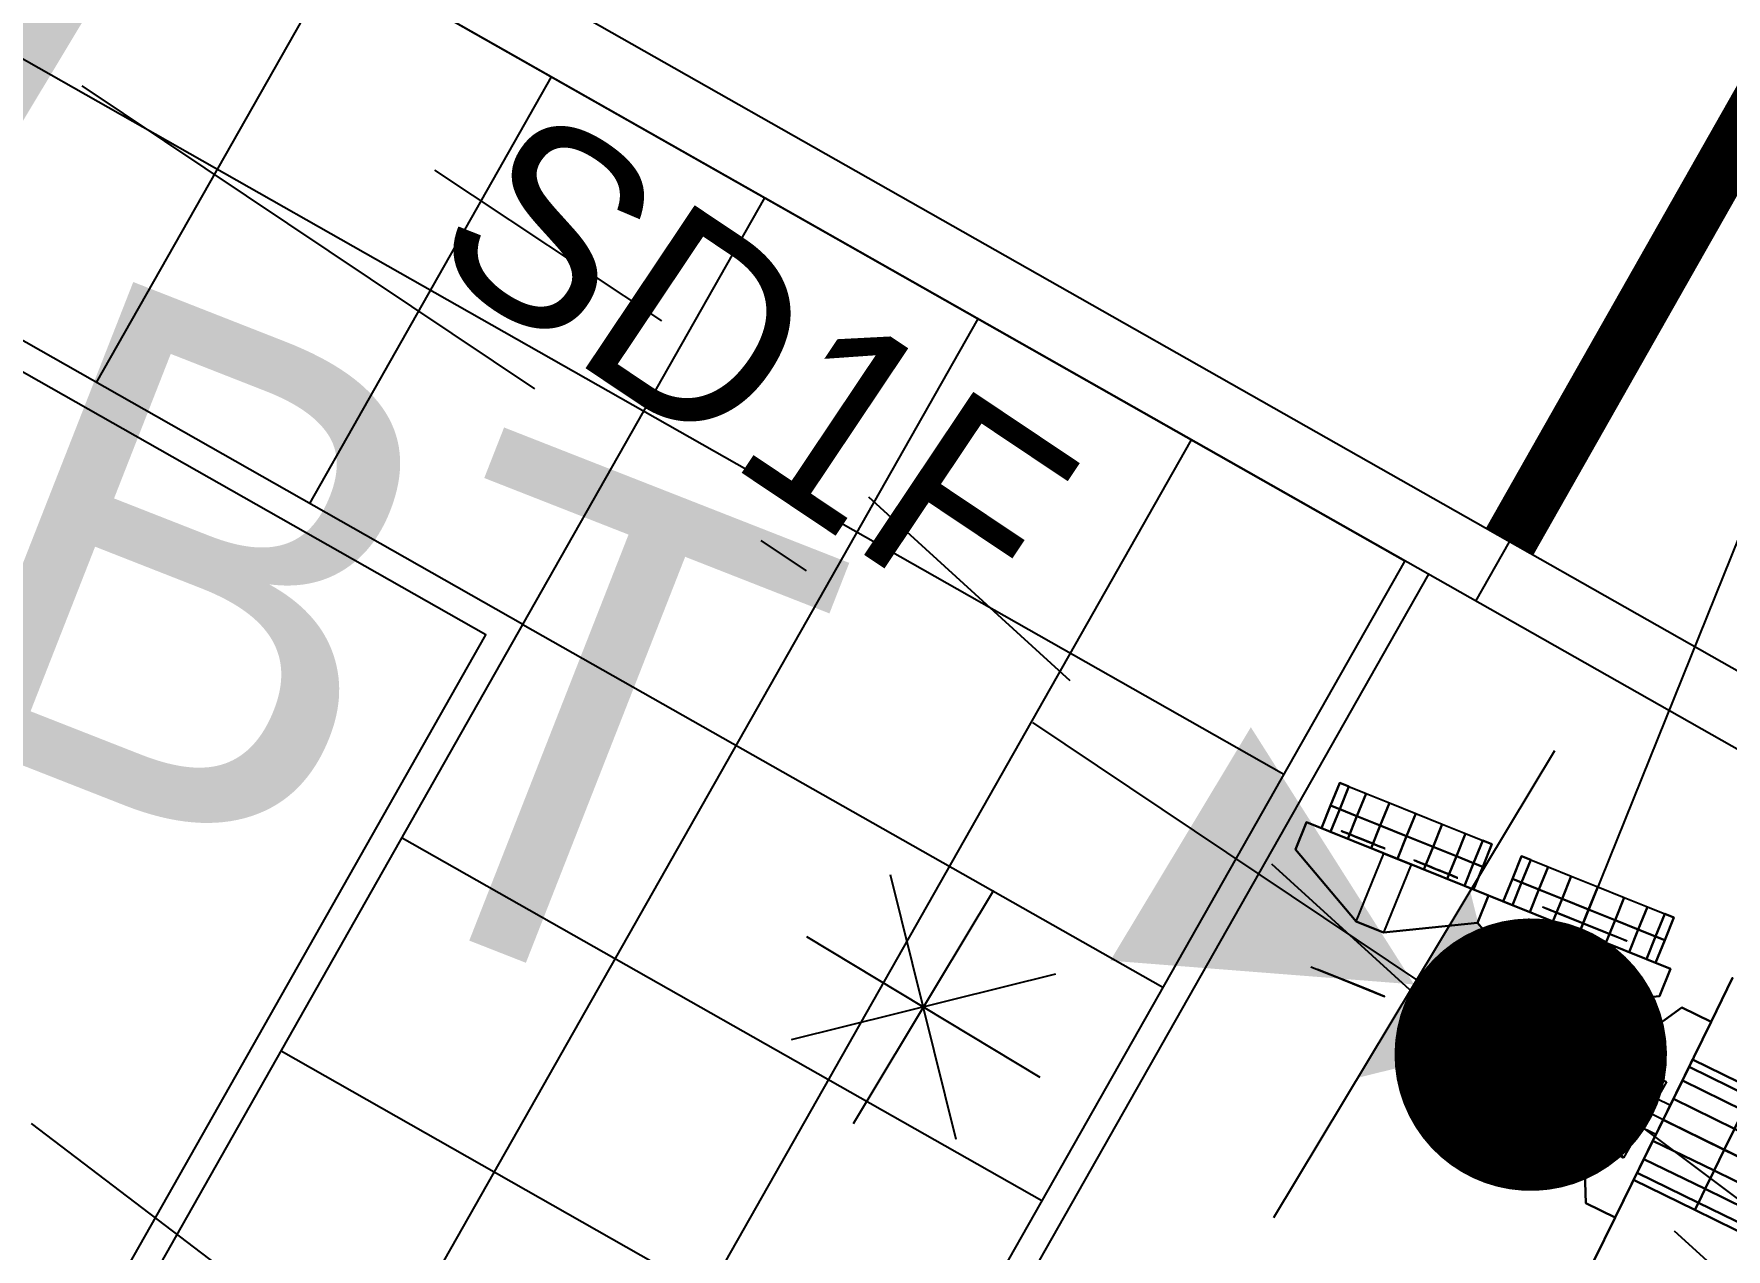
# Model space of a CAD drawing. Extents: x 421500 to 422711, y 436000 to 437000.
# Drawn here: x 421928.919 to 421932.025, y 436534.529 to 436536.76 of the extents above; entities that cross this region are included whole.
import ezdxf
from ezdxf.enums import TextEntityAlignment as Align

# ---------------------------------------------------------------- set-up
doc = ezdxf.new("R2010")
doc.units = 0
for name, pattern in [('1055', [0.6, 0.1, -0.5]), ('716709-ExBase$0$BLIP', [1, 0.5, -0.5]), ('XREF UTC_716709_AJB_1b$0$DASHDOT1', [2, 1, -0.5, 0, -0.5])]:
    doc.linetypes.add(name, pattern=pattern)
doc.layers.get('0').update_dxf_attribs({"color": 210})
doc.layers.add('716709-ExBase$0$LCCPoint Features', color=8, linetype='Continuous', lineweight=0)
for name, color, linetype in [('716709-ExBase$0$XC-LCCVerges', 251, '716709-ExBase$0$BLIP'), ('LINES-STUDS', 7, 'Continuous'), ('Pr-Kerb', 2, 'Continuous'), ('Pr-KerbEdge', 8, 'Continuous'), ('Pr-Poles', 2, 'Continuous'), ('Pr-TactFlag', 251, 'Continuous'), ('Pr-Tactiles', 4, 'Continuous'), ('XREF UTC_716709_AJB_1b$0$BASE', 7, 'Continuous'), ('XREF UTC_716709_AJB_1b$0$DATA', 7, 'Continuous'), ('XREF UTC_716709_AJB_1b$0$du-UTCBOX', 42, 'Continuous'), ('XREF UTC_716709_AJB_1b$0$du-UTCDUCT-F1', 42, 'XREF UTC_716709_AJB_1b$0$DASHDOT1'), ('XREF UTC_716709_AJB_1b$0$du-UTCTEXT', 42, 'Continuous'), ('XREF UTC_716709_AJB_1b$0$SETOUT', 4, 'Continuous'), ('XREF UTC_716709_AJB_1b$0$Signals', 7, 'Continuous'), ('XREF UTC_716709_AJB_1b$0$VIEW', 7, 'Continuous')]:
    doc.layers.add(name, color=color, linetype=linetype)
doc.styles.add('716709-ExBase$0$Style-WORKING', font='WORKING.shx')
doc.styles.add('XREF UTC_716709_AJB_1b$0$Standard', font='txt')

# ---------------------------------------------------------------- blocks, each defined once
blk = doc.blocks.new('pole')
blk.add_circle((0, 0), 0.05)
blk = doc.blocks.new('XREF UTC_716709_AJB_1b$0$tprt')
for p, q in [((0.1, 0.08), (-0.24, 0.08)), ((-0.24, -0.08), (-0.24, 0.08)), ((-0.24, 0.08), (-0.049, -0.0099)), ((0.0236, 0.0441), (0.1, 0.08)), ((0.1, -0.08), (0.1, 0.08)), ((-0.24, -0.08), (-0.049, 0.0099)), ((0.0236, -0.0441), (0.1, -0.08)), ((-0.07, -0.08), (-0.24, -0.08)), ((0.1, -0.08), (-0.07, -0.08))]:
    blk.add_line(p, q)
blk.add_circle((0, 0), 0.05)
blk = doc.blocks.new('XREF UTC_716709_AJB_1b$0$pole')
at = {"const_width": 0.25}
blk.add_lwpolyline([(-0.125, 0, 1), (0.125, 0, 1)], format="xyb", close=True, dxfattribs=at)
at = {"layer": 'XREF UTC_716709_AJB_1b$0$SETOUT', "const_width": 0.125}
blk.add_lwpolyline([(-0.0625, 0, 1), (0.0625, 0, 1)], format="xyb", close=True, dxfattribs=at)
at = {"layer": 'XREF UTC_716709_AJB_1b$0$VIEW'}
blk.add_lwpolyline([(-0.025, 0.0433), (-0.05, 0), (-0.025, -0.0433), (0.025, -0.0433), (0.05, 0), (0.025, 0.0433)], close=True, dxfattribs=at)
at = {"layer": 'XREF UTC_716709_AJB_1b$0$DATA', "style": 'XREF UTC_716709_AJB_1b$0$Standard', "flags": 9}
for tag, p in [('HEIGHT', (0.5, 1)), ('TYPE', (0.5, 0.75)), ('NUM', (0.5, 0.5)), ('SITE', (0.5, 0.25)), ('IDENT', (0.5, 0))]:
    blk.add_attdef(tag, p, '', height=0.2, dxfattribs=at)
blk = doc.blocks.new('XREF UTC_716709_AJB_1b$0$HD001P')
at = {"linetype": 'Continuous'}
blk.add_line((0, 2.75), (0, 0), dxfattribs=at)
at = {"layer": 'XREF UTC_716709_AJB_1b$0$VIEW', "color": 1, "linetype": 'Continuous', "extrusion": (0, 1, 0), "const_width": 0.1}
blk.add_lwpolyline([(0.05, 2.94, 1), (-0.05, 2.94, 1)], format="xyb", close=True, dxfattribs=at)
at = {"layer": 'XREF UTC_716709_AJB_1b$0$VIEW', "color": 2, "linetype": 'Continuous', "extrusion": (0, 1, 0), "const_width": 0.1}
blk.add_lwpolyline([(0.05, 2.62, 1), (-0.05, 2.62, 1)], format="xyb", close=True, dxfattribs=at)
at = {"layer": 'XREF UTC_716709_AJB_1b$0$VIEW', "color": 3, "linetype": 'Continuous', "extrusion": (0, 1, 0), "const_width": 0.1}
blk.add_lwpolyline([(0.05, 2.3, 1), (-0.05, 2.3, 1)], format="xyb", close=True, dxfattribs=at)
at = {"layer": 'XREF UTC_716709_AJB_1b$0$VIEW', "color": 7, "linetype": 'Continuous'}
for points in [[(-0.2, 0.27, 2.1), (-0.29, 0.27, 2.1), (-0.29, 0.27, 3.2), (-0.2, 0.27, 3.2)], [(0.29, 0.27, 2.1), (0.2, 0.27, 2.1), (0.2, 0.27, 3.2), (0.29, 0.27, 3.2)]]:
    blk.add_3dface(points, dxfattribs=at)
at = {"layer": 'XREF UTC_716709_AJB_1b$0$VIEW', "linetype": 'Continuous'}
for points in [[(0.2, 0.27, 2.1), (-0.2, 0.27, 2.1), (-0.2, 0.27, 3.2), (0.2, 0.27, 3.2)], [(-0.2, 0.21, 2.1), (-0.2, 0.27, 2.1), (-0.2, 0.27, 3.2), (-0.2, 0.21, 3.2)], [(-0.03, 0.12, 2.1), (-0.03, 0.27, 2.1), (-0.2, 0.27, 2.1), (-0.2, 0.21, 2.1)], [(-0.03, 0.12, 3.2), (-0.03, 0.27, 3.2), (-0.2, 0.27, 3.2), (-0.2, 0.21, 3.2)], [(0.03, 0.27, 2.1), (0.03, 0.12, 2.1), (-0.03, 0.12, 2.1), (-0.03, 0.27, 2.1)], [(0.03, 0.27, 3.2), (0.03, 0.12, 3.2), (-0.03, 0.12, 3.2), (-0.03, 0.27, 3.2)], [(0.2, 0.21, 2.1), (0.2, 0.27, 2.1), (0.03, 0.27, 2.1), (0.03, 0.12, 2.1)], [(0.2, 0.21, 3.2), (0.2, 0.27, 3.2), (0.03, 0.27, 3.2), (0.03, 0.12, 3.2)], [(0.2, 0.21, 2.1), (0.2, 0.27, 2.1), (0.2, 0.27, 3.2), (0.2, 0.21, 3.2)], [(-0.2, 0.21, 2.1), (-0.03, 0.12, 2.1), (-0.03, 0.12, 3.2), (-0.2, 0.21, 3.2)], [(0.03, 0.12, 2.1), (0.2, 0.21, 2.1), (0.2, 0.21, 3.2), (0.03, 0.12, 3.2)], [(-0.03, 0.12, 2.1), (0.03, 0.12, 2.1), (0.03, 0.12, 3.2), (-0.03, 0.12, 3.2)]]:
    blk.add_3dface(points, dxfattribs=at)
at = {"layer": 'XREF UTC_716709_AJB_1b$0$DATA', "style": 'XREF UTC_716709_AJB_1b$0$Standard', "flags": 9}
for tag, p in [('SUPPORT', (0.75, 1.5)), ('BRACKETS', (0.75, 1.25)), ('HEIGHT', (0.75, 1)), ('CABLE', (0.75, 0.75)), ('PHASE', (0.75, 0.5)), ('TYPE', (0.75, 0.25)), ('NUM', (0.75, 0)), ('SITE', (0.75, -0.25)), ('IDENT', (0.75, -0.5))]:
    blk.add_attdef(tag, p, '', height=0.2, dxfattribs=at)
at = {"layer": 'XREF UTC_716709_AJB_1b$0$VIEW', "linetype": 'Continuous'}
mesh = blk.add_polymesh((13, 3), dxfattribs=at)
for k, corner in enumerate([(0.1083, 0.27, 2.8775), (0.1083, 0.395, 2.8775), (0.1083, 0.52, 2.8775), (0.1231, 0.27, 2.9183), (0.1231, 0.395, 2.9183), (0.1231, 0.52, 2.9183), (0.1231, 0.27, 2.9617), (0.1231, 0.395, 2.9617), (0.1231, 0.52, 2.9617), (0.1083, 0.27, 3.0025), (0.1083, 0.395, 3.0025), (0.1083, 0.52, 3.0025), (0.0803, 0.27, 3.0358), (0.0803, 0.395, 3.0358), (0.0803, 0.52, 3.0358), (0.0428, 0.27, 3.0575), (0.0428, 0.395, 3.0575), (0.0428, 0.52, 3.0575), (0, 0.27, 3.065), (0, 0.395, 3.065), (0, 0.52, 3.065), (-0.0428, 0.27, 3.0575), (-0.0428, 0.395, 3.0575), (-0.0428, 0.52, 3.0575), (-0.0803, 0.27, 3.0358), (-0.0803, 0.395, 3.0358), (-0.0803, 0.52, 3.0358), (-0.1083, 0.27, 3.0025), (-0.1083, 0.395, 3.0025), (-0.1083, 0.52, 3.0025), (-0.1231, 0.27, 2.9617), (-0.1231, 0.395, 2.9617), (-0.1231, 0.52, 2.9617), (-0.1231, 0.27, 2.9183), (-0.1231, 0.395, 2.9183), (-0.1231, 0.52, 2.9183), (-0.1083, 0.27, 2.8775), (-0.1083, 0.395, 2.8775), (-0.1083, 0.52, 2.8775)]):
    mesh.set_mesh_vertex(divmod(k, 3), corner)
mesh = blk.add_polymesh((13, 3), dxfattribs=at)
for k, corner in enumerate([(0.1083, 0.27, 2.5575), (0.1083, 0.395, 2.5575), (0.1083, 0.52, 2.5575), (0.1231, 0.27, 2.5983), (0.1231, 0.395, 2.5983), (0.1231, 0.52, 2.5983), (0.1231, 0.27, 2.6417), (0.1231, 0.395, 2.6417), (0.1231, 0.52, 2.6417), (0.1083, 0.27, 2.6825), (0.1083, 0.395, 2.6825), (0.1083, 0.52, 2.6825), (0.0803, 0.27, 2.7158), (0.0803, 0.395, 2.7158), (0.0803, 0.52, 2.7158), (0.0428, 0.27, 2.7375), (0.0428, 0.395, 2.7375), (0.0428, 0.52, 2.7375), (0, 0.27, 2.745), (0, 0.395, 2.745), (0, 0.52, 2.745), (-0.0428, 0.27, 2.7375), (-0.0428, 0.395, 2.7375), (-0.0428, 0.52, 2.7375), (-0.0803, 0.27, 2.7158), (-0.0803, 0.395, 2.7158), (-0.0803, 0.52, 2.7158), (-0.1083, 0.27, 2.6825), (-0.1083, 0.395, 2.6825), (-0.1083, 0.52, 2.6825), (-0.1231, 0.27, 2.6417), (-0.1231, 0.395, 2.6417), (-0.1231, 0.52, 2.6417), (-0.1231, 0.27, 2.5983), (-0.1231, 0.395, 2.5983), (-0.1231, 0.52, 2.5983), (-0.1083, 0.27, 2.5575), (-0.1083, 0.395, 2.5575), (-0.1083, 0.52, 2.5575)]):
    mesh.set_mesh_vertex(divmod(k, 3), corner)
mesh = blk.add_polymesh((13, 3), dxfattribs=at)
for k, corner in enumerate([(0.1083, 0.27, 2.2375), (0.1083, 0.395, 2.2375), (0.1083, 0.52, 2.2375), (0.1231, 0.27, 2.2783), (0.1231, 0.395, 2.2783), (0.1231, 0.52, 2.2783), (0.1231, 0.27, 2.3217), (0.1231, 0.395, 2.3217), (0.1231, 0.52, 2.3217), (0.1083, 0.27, 2.3625), (0.1083, 0.395, 2.3625), (0.1083, 0.52, 2.3625), (0.0803, 0.27, 2.3958), (0.0803, 0.395, 2.3958), (0.0803, 0.52, 2.3958), (0.0428, 0.27, 2.4175), (0.0428, 0.395, 2.4175), (0.0428, 0.52, 2.4175), (0, 0.27, 2.425), (0, 0.395, 2.425), (0, 0.52, 2.425), (-0.0428, 0.27, 2.4175), (-0.0428, 0.395, 2.4175), (-0.0428, 0.52, 2.4175), (-0.0803, 0.27, 2.3958), (-0.0803, 0.395, 2.3958), (-0.0803, 0.52, 2.3958), (-0.1083, 0.27, 2.3625), (-0.1083, 0.395, 2.3625), (-0.1083, 0.52, 2.3625), (-0.1231, 0.27, 2.3217), (-0.1231, 0.395, 2.3217), (-0.1231, 0.52, 2.3217), (-0.1231, 0.27, 2.2783), (-0.1231, 0.395, 2.2783), (-0.1231, 0.52, 2.2783), (-0.1083, 0.27, 2.2375), (-0.1083, 0.395, 2.2375), (-0.1083, 0.52, 2.2375)]):
    mesh.set_mesh_vertex(divmod(k, 3), corner)
blk = doc.blocks.new('XREF UTC_716709_AJB_1b$0$HD080A')
blk.add_line((0.5, 0.25), (-0.5, 0.25))
blk.add_solid([(0, 0.25), (0.25, 0.75), (-0.25, 0.75)])
at = {"layer": 'XREF UTC_716709_AJB_1b$0$VIEW'}
blk.add_solid([(0, 0.05, 1), (0.2, 0.25, 1), (-0.2, 0.25, 1)], dxfattribs=at)
at = {"layer": 'XREF UTC_716709_AJB_1b$0$BASE', "style": 'XREF UTC_716709_AJB_1b$0$Standard', "flags": 3}
blk.add_attdef('SIG', (0, 0), '', height=0.2, rotation=270, dxfattribs=at)
at = {"layer": 'XREF UTC_716709_AJB_1b$0$DATA', "style": 'XREF UTC_716709_AJB_1b$0$Standard', "flags": 9}
for tag, p in [('SUPPORT', (1, 1.25)), ('FEATURES', (1, 1)), ('HEIGHT', (1, 0.75)), ('CABLE', (1, 0.5)), ('PHASE', (1, 0.25)), ('TYPE', (1, 0)), ('NUM', (1, -0.25)), ('SITE', (1, -0.5)), ('IDENT', (1, -0.75))]:
    blk.add_attdef(tag, p, '', height=0.2, dxfattribs=at)
blk = doc.blocks.new('XREF UTC_716709_AJB_1b$0$tactknob')
at = {"linetype": 'Continuous'}
for p, q in [((-0.5, 0.75), (-0.5, 1.25)), ((-0.3232, 0.8232), (-0.6768, 1.1768)), ((-0.6768, 0.8232), (-0.3232, 1.1768)), ((-0.25, 1), (-0.75, 1))]:
    blk.add_line(p, q, dxfattribs=at)
blk = doc.blocks.new('*X75')
at = {"color": 0, "linetype": 'Continuous'}
for p, q in [((74.3847, 59.105), (74.4217, 59.105)), ((74.3847, 59.1), (74.4217, 59.1)), ((74.3847, 59.095), (74.4217, 59.095)), ((74.385, 59.0933), (74.385, 59.106)), ((74.385, 58.9193), (74.385, 59.0792)), ((74.3883, 59.09), (74.4182, 59.09)), ((74.3897, 59.08), (74.4167, 59.08)), ((74.39, 59.0883), (74.39, 59.1085)), ((74.39, 58.9333), (74.39, 59.08)), ((74.393, 59.11), (74.4134, 59.11)), ((74.3933, 59.085), (74.4132, 59.085)), ((74.395, 59.0833), (74.395, 59.111)), ((74.395, 58.9473), (74.395, 59.0809)), ((74.4, 58.9613), (74.4, 59.112)), ((74.405, 58.9653), (74.405, 59.112)), ((74.41, 59.0818), (74.41, 59.1117)), ((74.41, 58.9513), (74.41, 59.0811)), ((74.415, 59.0868), (74.415, 59.1092)), ((74.415, 58.9373), (74.415, 59.0803)), ((74.42, 59.0918), (74.42, 59.1067)), ((74.42, 58.9234), (74.42, 59.0795)), ((74.425, 58.9094), (74.425, 59.0786)), ((74.35, 59.045), (74.4564, 59.045)), ((74.35, 59.0039), (74.35, 59.0449)), ((74.3517, 59.05), (74.4547, 59.05)), ((74.3534, 59.055), (74.4531, 59.055)), ((74.355, 59.06), (74.4514, 59.06)), ((74.355, 58.9964), (74.355, 59.0599)), ((74.3567, 59.065), (74.4497, 59.065)), ((74.3584, 59.07), (74.4481, 59.07)), ((74.36, 59.075), (74.4464, 59.075)), ((74.36, 58.9889), (74.36, 59.0749)), ((74.365, 59.0258), (74.365, 59.0759)), ((74.37, 59.0383), (74.37, 59.0767)), ((74.375, 58.8914), (74.375, 59.0775)), ((74.38, 58.9054), (74.38, 59.0784)), ((74.43, 58.8954), (74.43, 59.0778)), ((74.435, 59.0419), (74.435, 59.077)), ((74.44, 59.0294), (74.44, 59.0761)), ((74.445, 59.0169), (74.445, 59.0753)), ((74.45, 58.9942), (74.45, 59.0642)), ((74.455, 59.0017), (74.455, 59.0492)), ((74.3416, 59.025), (74.3647, 59.025)), ((74.3416, 59.02), (74.3627, 59.02)), ((74.3437, 59.03), (74.3667, 59.03)), ((74.3439, 59.015), (74.3607, 59.015)), ((74.345, 59.0127), (74.345, 59.0326)), ((74.3462, 59.035), (74.3687, 59.035)), ((74.3464, 59.01), (74.3609, 59.01)), ((74.3484, 59.04), (74.3707, 59.04)), ((74.3724, 59.04), (74.434, 59.04)), ((74.3724, 59.035), (74.434, 59.035)), ((74.3724, 59.03), (74.434, 59.03)), ((74.3724, 59.025), (74.434, 59.025)), ((74.3724, 59.02), (74.434, 59.02)), ((74.3724, 59.015), (74.434, 59.015)), ((74.3724, 59.01), (74.434, 59.01)), ((74.4357, 59.04), (74.4581, 59.04)), ((74.4377, 59.035), (74.4602, 59.035)), ((74.4397, 59.03), (74.4627, 59.03)), ((74.4417, 59.025), (74.4649, 59.025)), ((74.4437, 59.02), (74.4649, 59.02)), ((74.4455, 59.01), (74.4601, 59.01)), ((74.4457, 59.015), (74.4626, 59.015)), ((74.46, 59.0099), (74.46, 59.0355)), ((74.3493, 59.005), (74.3622, 59.005)), ((74.3526, 59), (74.3634, 59)), ((74.3559, 58.995), (74.3647, 58.995)), ((74.3593, 58.99), (74.3659, 58.99)), ((74.3601, 58.985), (74.365, 58.985)), ((74.3601, 58.98), (74.3633, 58.98)), ((74.3601, 58.975), (74.3616, 58.975)), ((74.365, 58.9851), (74.365, 58.9937)), ((74.3709, 58.975), (74.4356, 58.975)), ((74.3719, 58.98), (74.4346, 58.98)), ((74.3724, 59.005), (74.434, 59.005)), ((74.3724, 59), (74.434, 59)), ((74.3724, 58.995), (74.434, 58.995)), ((74.3724, 58.99), (74.434, 58.99)), ((74.3724, 58.985), (74.434, 58.985)), ((74.435, 58.8841), (74.435, 58.9779)), ((74.4405, 58.99), (74.4472, 58.99)), ((74.4415, 58.985), (74.4464, 58.985)), ((74.4418, 58.995), (74.4505, 58.995)), ((74.443, 59), (74.4538, 59)), ((74.4431, 58.98), (74.4464, 58.98)), ((74.4443, 59.005), (74.4572, 59.005)), ((74.4448, 58.975), (74.4464, 58.975)), ((74.445, 58.9744), (74.445, 59.008)), ((74.3649, 58.945), (74.3942, 58.945)), ((74.365, 58.8841), (74.365, 58.9457)), ((74.3659, 58.95), (74.396, 58.95)), ((74.3669, 58.955), (74.3977, 58.955)), ((74.3679, 58.96), (74.3995, 58.96)), ((74.3689, 58.965), (74.4013, 58.965)), ((74.3699, 58.97), (74.4031, 58.97)), ((74.37, 58.8841), (74.37, 58.9707)), ((74.4033, 58.97), (74.4366, 58.97)), ((74.4051, 58.965), (74.4376, 58.965)), ((74.4069, 58.96), (74.4386, 58.96)), ((74.4087, 58.955), (74.4396, 58.955)), ((74.4105, 58.95), (74.4406, 58.95)), ((74.4123, 58.945), (74.4416, 58.945)), ((74.44, 58.8841), (74.44, 58.9529)), ((74.3579, 58.91), (74.3817, 58.91)), ((74.3589, 58.915), (74.3834, 58.915)), ((74.3599, 58.92), (74.3852, 58.92)), ((74.36, 58.8841), (74.36, 58.9207)), ((74.3609, 58.925), (74.387, 58.925)), ((74.3619, 58.93), (74.3888, 58.93)), ((74.3629, 58.935), (74.3906, 58.935)), ((74.3639, 58.94), (74.3924, 58.94)), ((74.4141, 58.94), (74.4426, 58.94)), ((74.4158, 58.935), (74.4436, 58.935)), ((74.4176, 58.93), (74.4446, 58.93)), ((74.4194, 58.925), (74.4456, 58.925)), ((74.4212, 58.92), (74.4466, 58.92)), ((74.423, 58.915), (74.4476, 58.915)), ((74.4248, 58.91), (74.4486, 58.91)), ((74.445, 58.8841), (74.445, 58.9279)), ((74.3434, 58.885), (74.3727, 58.885)), ((74.345, 58.8841), (74.345, 58.8858)), ((74.35, 58.8841), (74.35, 58.8883)), ((74.3534, 58.89), (74.3745, 58.89)), ((74.3549, 58.895), (74.3763, 58.895)), ((74.355, 58.8841), (74.355, 58.8957)), ((74.3559, 58.9), (74.3781, 58.9)), ((74.3569, 58.905), (74.3799, 58.905)), ((74.4266, 58.905), (74.4496, 58.905)), ((74.4283, 58.9), (74.4506, 58.9)), ((74.4301, 58.895), (74.4516, 58.895)), ((74.4319, 58.89), (74.453, 58.89)), ((74.4337, 58.885), (74.463, 58.885)), ((74.45, 58.8841), (74.45, 58.9029)), ((74.455, 58.8841), (74.455, 58.889)), ((74.46, 58.8841), (74.46, 58.8865))]:
    blk.add_line(p, q, dxfattribs=at)
blk = doc.blocks.new('*X76')
at = {"color": 0, "linetype": 'Continuous'}
for p, q in [((74.7818, 59.115), (74.818, 59.115)), ((74.785, 59.0878), (74.785, 59.1159)), ((74.79, 58.96), (74.79, 59.1168)), ((74.795, 58.966), (74.795, 59.1174)), ((74.8, 58.9695), (74.8, 59.1176)), ((74.805, 58.9651), (74.805, 59.1179)), ((74.81, 58.9607), (74.81, 59.1179)), ((74.815, 59.086), (74.815, 59.1179)), ((74.7798, 59.105), (74.8212, 59.105)), ((74.78, 59.1042), (74.78, 59.1087)), ((74.7804, 59.11), (74.8211, 59.11)), ((74.7811, 59.1), (74.821, 59.1)), ((74.7823, 59.095), (74.8204, 59.095)), ((74.7841, 59.09), (74.8198, 59.09)), ((74.7862, 59.085), (74.8119, 59.085)), ((74.7874, 59.08), (74.8123, 59.08)), ((74.82, 59.0914), (74.82, 59.1118)), ((74.7362, 59.045), (74.8609, 59.045)), ((74.74, 59.05), (74.8576, 59.05)), ((74.74, 59.0022), (74.74, 59.05)), ((74.745, 59.0274), (74.745, 59.0535)), ((74.7472, 59.055), (74.8527, 59.055)), ((74.75, 59.0335), (74.75, 59.0569)), ((74.7547, 59.06), (74.8477, 59.06)), ((74.755, 59.0385), (74.755, 59.0602)), ((74.76, 59.04), (74.76, 59.0625)), ((74.765, 59.0403), (74.765, 59.0645)), ((74.7662, 59.065), (74.8434, 59.065)), ((74.77, 59.0407), (74.77, 59.0665)), ((74.775, 59.041), (74.775, 59.0685)), ((74.7787, 59.07), (74.8394, 59.07)), ((74.78, 58.948), (74.78, 59.0705)), ((74.785, 58.954), (74.785, 59.074)), ((74.7859, 59.075), (74.8274, 59.075)), ((74.815, 58.9564), (74.815, 59.0768)), ((74.82, 58.952), (74.82, 59.0769)), ((74.825, 59.0168), (74.825, 59.0756)), ((74.83, 59.0344), (74.83, 59.0743)), ((74.835, 59.0312), (74.835, 59.073)), ((74.84, 59.0279), (74.84, 59.0692)), ((74.845, 59.0246), (74.845, 59.0631)), ((74.85, 59.0214), (74.85, 59.0577)), ((74.855, 59.0181), (74.855, 59.0527)), ((74.86, 59.0149), (74.86, 59.0464)), ((74.7243, 59.025), (74.7442, 59.025)), ((74.7243, 59.02), (74.7425, 59.02)), ((74.7243, 59.015), (74.7409, 59.015)), ((74.7243, 59.01), (74.7402, 59.01)), ((74.725, 59.03), (74.7465, 59.03)), ((74.725, 59.0063), (74.725, 59.03)), ((74.7287, 59.035), (74.7515, 59.035)), ((74.73, 58.9971), (74.73, 59.0367)), ((74.7325, 59.04), (74.7605, 59.04)), ((74.735, 58.9972), (74.735, 59.0434)), ((74.7741, 59.01), (74.8234, 59.01)), ((74.7744, 59.015), (74.8246, 59.015)), ((74.7748, 59.02), (74.8258, 59.02)), ((74.775, 58.942), (74.775, 59.0231)), ((74.7751, 59.025), (74.827, 59.025)), ((74.7755, 59.03), (74.8282, 59.03)), ((74.7758, 59.035), (74.8676, 59.035)), ((74.7762, 59.04), (74.8643, 59.04)), ((74.8368, 59.03), (74.8724, 59.03)), ((74.8445, 59.025), (74.8774, 59.025)), ((74.8521, 59.02), (74.8936, 59.02)), ((74.8598, 59.015), (74.9068, 59.015)), ((74.865, 59.0127), (74.865, 59.0389)), ((74.87, 59.0119), (74.87, 59.0324)), ((74.875, 59.0111), (74.875, 59.0274)), ((74.88, 59.0103), (74.88, 59.0234)), ((74.8817, 59.01), (74.9056, 59.01)), ((74.885, 59.0095), (74.885, 59.0222)), ((74.89, 59.009), (74.89, 59.0209)), ((74.895, 59.0086), (74.895, 59.0197)), ((74.9, 59.0082), (74.9, 59.0184)), ((74.905, 59.0096), (74.905, 59.0159)), ((74.91, 59.0127), (74.91, 59.0134)), ((74.7257, 59.005), (74.7402, 59.005)), ((74.7282, 59), (74.7378, 59)), ((74.7636, 58.975), (74.8372, 58.975)), ((74.765, 58.93), (74.765, 58.9771)), ((74.7669, 58.98), (74.8331, 58.98)), ((74.77, 58.936), (74.77, 58.9848)), ((74.7701, 58.985), (74.8291, 58.985)), ((74.7726, 58.99), (74.825, 58.99)), ((74.773, 58.995), (74.8209, 58.995)), ((74.7733, 59), (74.8209, 59)), ((74.7737, 59.005), (74.8221, 59.005)), ((74.825, 58.9476), (74.825, 58.99)), ((74.83, 58.9433), (74.83, 58.9838)), ((74.835, 58.9389), (74.835, 58.9777)), ((74.744, 58.945), (74.7775, 58.945)), ((74.745, 58.903), (74.745, 58.9465)), ((74.7473, 58.95), (74.7817, 58.95)), ((74.75, 58.912), (74.75, 58.9542)), ((74.7505, 58.955), (74.7858, 58.955)), ((74.7538, 58.96), (74.79, 58.96)), ((74.755, 58.918), (74.755, 58.9618)), ((74.7571, 58.965), (74.7942, 58.965)), ((74.76, 58.924), (74.76, 58.9695)), ((74.7603, 58.97), (74.7984, 58.97)), ((74.7994, 58.97), (74.8412, 58.97)), ((74.8051, 58.965), (74.8453, 58.965)), ((74.8108, 58.96), (74.8493, 58.96)), ((74.8166, 58.955), (74.8534, 58.955)), ((74.8223, 58.95), (74.8575, 58.95)), ((74.828, 58.945), (74.8615, 58.945)), ((74.84, 58.9345), (74.84, 58.9715)), ((74.845, 58.9297), (74.845, 58.9654)), ((74.85, 58.9247), (74.85, 58.9592)), ((74.855, 58.9197), (74.855, 58.953)), ((74.86, 58.9147), (74.86, 58.9469)), ((74.865, 58.9097), (74.865, 58.9407)), ((74.72, 58.9065), (74.72, 58.9083)), ((74.7211, 58.91), (74.7483, 58.91)), ((74.7244, 58.915), (74.7525, 58.915)), ((74.725, 58.9058), (74.725, 58.916)), ((74.7276, 58.92), (74.7567, 58.92)), ((74.73, 58.9051), (74.73, 58.9236)), ((74.7309, 58.925), (74.7608, 58.925)), ((74.7342, 58.93), (74.765, 58.93)), ((74.735, 58.9044), (74.735, 58.9313)), ((74.7375, 58.935), (74.7692, 58.935)), ((74.74, 58.9037), (74.74, 58.9389)), ((74.7407, 58.94), (74.7733, 58.94)), ((74.8337, 58.94), (74.8656, 58.94)), ((74.8394, 58.935), (74.8696, 58.935)), ((74.8447, 58.93), (74.8737, 58.93)), ((74.8497, 58.925), (74.8778, 58.925)), ((74.8547, 58.92), (74.8818, 58.92)), ((74.8597, 58.915), (74.8961, 58.915)), ((74.8647, 58.91), (74.8877, 58.91)), ((74.87, 58.9047), (74.87, 58.9346)), ((74.875, 58.9024), (74.875, 58.9284)), ((74.88, 58.9054), (74.88, 58.9222)), ((74.885, 58.9084), (74.885, 58.9173)), ((74.89, 58.9114), (74.89, 58.9173)), ((74.895, 58.9144), (74.895, 58.9173)), ((74.7307, 58.905), (74.7489, 58.905)), ((74.75, 58.9023), (74.75, 58.9045)), ((74.755, 58.9015), (74.755, 58.902)), ((74.8697, 58.905), (74.8794, 58.905))]:
    blk.add_line(p, q, dxfattribs=at)
blk = doc.blocks.new('XREF UTC_716709_AJB_1b$0$HD093A')
at = {"linetype": 'Continuous'}
blk.add_line((0, 3.25), (0, 0.25), dxfattribs=at)
at = {"layer": 'XREF UTC_716709_AJB_1b$0$VIEW', "color": 3, "linetype": 'Continuous', "extrusion": (0, -1, 0)}
for points in [[(-0.4817, 2.4364), (-0.4614, 2.525), (-0.4412, 2.525)], [(-0.465, 2.5022), (-0.4133, 2.4288), (-0.3197, 2.4288), (-0.3602, 2.5022), (-0.4666, 2.5022)], [(-0.3665, 2.5123), (-0.3386, 2.5123)], [(-0.3602, 2.5022), (-0.3526, 2.5123)]]:
    blk.add_lwpolyline(points, dxfattribs=at)
at = {"layer": 'XREF UTC_716709_AJB_1b$0$VIEW', "color": 3, "extrusion": (0, -1, 0)}
blk.add_lwpolyline([(0.0102, 2.5169), (0.0275, 2.5123), (0.0367, 2.501), (0.0474, 2.4903), (0.058, 2.4744), (0.0687, 2.4637), (0.09, 2.4584), (0.1006, 2.4531), (0.0924, 2.448), (0.0762, 2.4493), (0.0527, 2.4531), (0.0194, 2.4748), (0.01, 2.4362), (0.074, 2.3573), (0.09, 2.3573), (0.0633, 2.3414), (0.0314, 2.3733), (-0.0112, 2.4105), (-0.0644, 2.3467), (-0.0538, 2.3414), (-0.0911, 2.3467), (-0.0375, 2.4287), (-0.0337, 2.4811), (-0.0538, 2.4797), (-0.0644, 2.4691), (-0.0698, 2.4531), (-0.0698, 2.4425), (-0.0751, 2.4371), (-0.0804, 2.4371), (-0.0857, 2.4478), (-0.0857, 2.4691), (-0.0698, 2.4903), (-0.0538, 2.501), (-0.0272, 2.5116), (-0.0237, 2.5154), (-0.0225, 2.5204), (-0.0237, 2.5248), (-0.0272, 2.5329), (-0.0306, 2.5466), (-0.0281, 2.5554), (-0.0175, 2.5572), (-0.0056, 2.5579), (0.0063, 2.5579), (0.0112, 2.5497), (0.0112, 2.5423), (0.0094, 2.526), (0.0019, 2.526), (0.0025, 2.5167), (0.0101, 2.517)], close=True, dxfattribs=at)
at = {"layer": 'XREF UTC_716709_AJB_1b$0$VIEW', "color": 1, "extrusion": (0, -1, 0)}
blk.add_lwpolyline([(0.0032, 2.942), (-0.0029, 2.942), (-0.0153, 2.9359), (-0.0153, 2.9297), (-0.0153, 2.9235), (-0.0029, 2.9112), (-0.0399, 2.9051), (-0.0461, 2.8866), (-0.0523, 2.8681), (-0.0584, 2.8558), (-0.0584, 2.8496), (-0.0523, 2.8373), (-0.0399, 2.8188), (-0.0399, 2.8003), (-0.0338, 2.8188), (-0.0399, 2.8434), (-0.0276, 2.8743), (-0.0276, 2.8311), (-0.0276, 2.8126), (-0.0461, 2.7202), (-0.0584, 2.7141), (-0.0276, 2.7141), (0.0032, 2.8003), (0.034, 2.7141), (0.0649, 2.7141), (0.0525, 2.7202), (0.034, 2.8126), (0.034, 2.8311), (0.034, 2.8743), (0.0464, 2.8434), (0.0402, 2.8188), (0.0464, 2.8003), (0.0464, 2.8188), (0.0587, 2.8373), (0.0649, 2.8496), (0.0649, 2.8558), (0.0587, 2.8681), (0.0525, 2.8866), (0.0464, 2.9051), (0.0094, 2.9112), (0.0217, 2.9235), (0.0217, 2.9297), (0.0217, 2.9359), (0.0094, 2.942)], close=True, dxfattribs=at)
at = {"layer": 'XREF UTC_716709_AJB_1b$0$VIEW', "color": 3, "linetype": 'Continuous', "extrusion": (0, -1, 0)}
for centre, radius in [((-0.4791, 2.4288, -0.28), 0.048), ((-0.4791, 2.4288, -0.28), 0.043), ((-0.3197, 2.4288, -0.28), 0.048), ((-0.3197, 2.4288, -0.28), 0.043)]:
    blk.add_circle(centre, radius, dxfattribs=at)
at = {"layer": 'XREF UTC_716709_AJB_1b$0$VIEW', "linetype": 'Continuous'}
for points in [[(-0.6, 0.21, 2.25), (-0.6, 0.27, 2.25), (-0.6, 0.27, 2.7), (-0.6, 0.21, 2.7)], [(-0.2, 0.27, 2.25), (-0.6, 0.27, 2.25), (-0.6, 0.27, 2.7), (-0.2, 0.27, 2.7)], [(-0.43, 0.12, 2.25), (-0.43, 0.27, 2.25), (-0.6, 0.27, 2.25), (-0.6, 0.21, 2.25)], [(-0.43, 0.12, 2.7), (-0.43, 0.27, 2.7), (-0.6, 0.27, 2.7), (-0.6, 0.21, 2.7)], [(-0.37, 0.27, 2.25), (-0.37, 0.12, 2.25), (-0.43, 0.12, 2.25), (-0.43, 0.27, 2.25)], [(-0.37, 0.27, 2.7), (-0.37, 0.12, 2.7), (-0.43, 0.12, 2.7), (-0.43, 0.27, 2.7)], [(-0.2, 0.21, 2.25), (-0.2, 0.27, 2.25), (-0.37, 0.27, 2.25), (-0.37, 0.12, 2.25)], [(-0.2, 0.21, 2.7), (-0.2, 0.27, 2.7), (-0.37, 0.27, 2.7), (-0.37, 0.12, 2.7)], [(0.2, 0.27, 2.25), (-0.2, 0.27, 2.25), (-0.2, 0.27, 3.05), (0.2, 0.27, 3.05)], [(-0.2, 0.21, 2.25), (-0.2, 0.27, 2.25), (-0.2, 0.27, 3.05), (-0.2, 0.21, 3.05)], [(-0.03, 0.12, 2.25), (-0.03, 0.27, 2.25), (-0.2, 0.27, 2.25), (-0.2, 0.21, 2.25)], [(-0.03, 0.12, 3.05), (-0.03, 0.27, 3.05), (-0.2, 0.27, 3.05), (-0.2, 0.21, 3.05)], [(-0.2, 0.21, 2.25), (-0.2, 0.27, 2.25), (-0.2, 0.27, 2.7), (-0.2, 0.21, 2.7)], [(0.03, 0.27, 2.25), (0.03, 0.12, 2.25), (-0.03, 0.12, 2.25), (-0.03, 0.27, 2.25)], [(0.03, 0.27, 3.05), (0.03, 0.12, 3.05), (-0.03, 0.12, 3.05), (-0.03, 0.27, 3.05)], [(0.2, 0.21, 2.25), (0.2, 0.27, 2.25), (0.03, 0.27, 2.25), (0.03, 0.12, 2.25)], [(0.2, 0.21, 3.05), (0.2, 0.27, 3.05), (0.03, 0.27, 3.05), (0.03, 0.12, 3.05)], [(0.2, 0.21, 2.25), (0.2, 0.27, 2.25), (0.2, 0.27, 3.05), (0.2, 0.21, 3.05)], [(-0.6, 0.21, 2.25), (-0.43, 0.12, 2.25), (-0.43, 0.12, 2.7), (-0.6, 0.21, 2.7)], [(-0.37, 0.12, 2.25), (-0.2, 0.21, 2.25), (-0.2, 0.21, 2.7), (-0.37, 0.12, 2.7)], [(-0.2, 0.21, 2.25), (-0.03, 0.12, 2.25), (-0.03, 0.12, 3.05), (-0.2, 0.21, 3.05)], [(0.03, 0.12, 2.25), (0.2, 0.21, 2.25), (0.2, 0.21, 3.05), (0.03, 0.12, 3.05)], [(-0.43, 0.12, 2.25), (-0.37, 0.12, 2.25), (-0.37, 0.12, 2.7), (-0.43, 0.12, 2.7)], [(-0.03, 0.12, 2.25), (0.03, 0.12, 2.25), (0.03, 0.12, 3.05), (-0.03, 0.12, 3.05)]]:
    blk.add_3dface(points, dxfattribs=at)
at = {"layer": 'XREF UTC_716709_AJB_1b$0$VIEW', "color": 3, "linetype": 'Continuous', "extrusion": (0, -1, 0)}
blk.add_blockref('*X76', (-74.81, -56.56, -0.29), dxfattribs=at)
at = {"layer": 'XREF UTC_716709_AJB_1b$0$VIEW', "color": 1, "linetype": 'Continuous', "extrusion": (0, -1, 0)}
blk.add_blockref('*X75', (-74.4, -56.17, -0.29), dxfattribs=at)
at = {"layer": 'XREF UTC_716709_AJB_1b$0$DATA', "style": 'XREF UTC_716709_AJB_1b$0$Standard', "flags": 9}
for tag, p in [('SUPPORT', (0.75, 1.75)), ('BRACKETS', (0.75, 1.5)), ('HEIGHT', (0.75, 1.25)), ('CABLE', (0.75, 1)), ('PHASE', (0.75, 0.75)), ('TYPE', (0.75, 0.5)), ('NUM', (0.75, 0.25)), ('SITE', (0.75, 0)), ('IDENT', (0.75, -0.25))]:
    blk.add_attdef(tag, p, '', height=0.2, dxfattribs=at)
at = {"layer": 'XREF UTC_716709_AJB_1b$0$VIEW', "linetype": 'Continuous'}
mesh = blk.add_polymesh((13, 3), dxfattribs=at)
for k, corner in enumerate([(-0.2528, 0.37, 2.365), (-0.2528, 0.32, 2.365), (-0.2528, 0.27, 2.365), (-0.2326, 0.37, 2.4205), (-0.2326, 0.32, 2.4205), (-0.2326, 0.27, 2.4205), (-0.2326, 0.37, 2.4795), (-0.2326, 0.32, 2.4795), (-0.2326, 0.27, 2.4795), (-0.2528, 0.37, 2.535), (-0.2528, 0.32, 2.535), (-0.2528, 0.27, 2.535), (-0.2907, 0.37, 2.5802), (-0.2907, 0.32, 2.5802), (-0.2907, 0.27, 2.5802), (-0.3419, 0.37, 2.6097), (-0.3419, 0.32, 2.6097), (-0.3419, 0.27, 2.6097), (-0.4, 0.37, 2.62), (-0.4, 0.32, 2.62), (-0.4, 0.27, 2.62), (-0.4581, 0.37, 2.6097), (-0.4581, 0.32, 2.6097), (-0.4581, 0.27, 2.6097), (-0.5093, 0.37, 2.5802), (-0.5093, 0.32, 2.5802), (-0.5093, 0.27, 2.5802), (-0.5472, 0.37, 2.535), (-0.5472, 0.32, 2.535), (-0.5472, 0.27, 2.535), (-0.5674, 0.37, 2.4795), (-0.5674, 0.32, 2.4795), (-0.5674, 0.27, 2.4795), (-0.5674, 0.37, 2.4205), (-0.5674, 0.32, 2.4205), (-0.5674, 0.27, 2.4205), (-0.5472, 0.37, 2.365), (-0.5472, 0.32, 2.365), (-0.5472, 0.27, 2.365)]):
    mesh.set_mesh_vertex(divmod(k, 3), corner)
mesh = blk.add_polymesh((13, 3), dxfattribs=at)
for k, corner in enumerate([(0.1472, 0.37, 2.365), (0.1472, 0.32, 2.365), (0.1472, 0.27, 2.365), (0.1674, 0.37, 2.4205), (0.1674, 0.32, 2.4205), (0.1674, 0.27, 2.4205), (0.1674, 0.37, 2.4795), (0.1674, 0.32, 2.4795), (0.1674, 0.27, 2.4795), (0.1472, 0.37, 2.535), (0.1472, 0.32, 2.535), (0.1472, 0.27, 2.535), (0.1093, 0.37, 2.5802), (0.1093, 0.32, 2.5802), (0.1093, 0.27, 2.5802), (0.0581, 0.37, 2.6097), (0.0581, 0.32, 2.6097), (0.0581, 0.27, 2.6097), (0, 0.37, 2.62), (0, 0.32, 2.62), (0, 0.27, 2.62), (-0.0581, 0.37, 2.6097), (-0.0581, 0.32, 2.6097), (-0.0581, 0.27, 2.6097), (-0.1093, 0.37, 2.5802), (-0.1093, 0.32, 2.5802), (-0.1093, 0.27, 2.5802), (-0.1472, 0.37, 2.535), (-0.1472, 0.32, 2.535), (-0.1472, 0.27, 2.535), (-0.1674, 0.37, 2.4795), (-0.1674, 0.32, 2.4795), (-0.1674, 0.27, 2.4795), (-0.1674, 0.37, 2.4205), (-0.1674, 0.32, 2.4205), (-0.1674, 0.27, 2.4205), (-0.1472, 0.37, 2.365), (-0.1472, 0.32, 2.365), (-0.1472, 0.27, 2.365)]):
    mesh.set_mesh_vertex(divmod(k, 3), corner)
mesh = blk.add_polymesh((13, 3), dxfattribs=at)
for k, corner in enumerate([(0.1472, 0.37, 2.735), (0.1472, 0.32, 2.735), (0.1472, 0.27, 2.735), (0.1674, 0.37, 2.7905), (0.1674, 0.32, 2.7905), (0.1674, 0.27, 2.7905), (0.1674, 0.37, 2.8495), (0.1674, 0.32, 2.8495), (0.1674, 0.27, 2.8495), (0.1472, 0.37, 2.905), (0.1472, 0.32, 2.905), (0.1472, 0.27, 2.905), (0.1093, 0.37, 2.9502), (0.1093, 0.32, 2.9502), (0.1093, 0.27, 2.9502), (0.0581, 0.37, 2.9797), (0.0581, 0.32, 2.9797), (0.0581, 0.27, 2.9797), (0, 0.37, 2.99), (0, 0.32, 2.99), (0, 0.27, 2.99), (-0.0581, 0.37, 2.9797), (-0.0581, 0.32, 2.9797), (-0.0581, 0.27, 2.9797), (-0.1093, 0.37, 2.9502), (-0.1093, 0.32, 2.9502), (-0.1093, 0.27, 2.9502), (-0.1472, 0.37, 2.905), (-0.1472, 0.32, 2.905), (-0.1472, 0.27, 2.905), (-0.1674, 0.37, 2.8495), (-0.1674, 0.32, 2.8495), (-0.1674, 0.27, 2.8495), (-0.1674, 0.37, 2.7905), (-0.1674, 0.32, 2.7905), (-0.1674, 0.27, 2.7905), (-0.1472, 0.37, 2.735), (-0.1472, 0.32, 2.735), (-0.1472, 0.27, 2.735)]):
    mesh.set_mesh_vertex(divmod(k, 3), corner)

msp = doc.modelspace()

# ---------------------------------------------------------------- linework, layer by layer
at = {"layer": '716709-ExBase$0$XC-LCCVerges', "flags": 128}
for points in [[(421926.9966, 436542.3395), (421924.9843, 436539.5966), (421927.814, 436537.7333), (421930.1649, 436536.1704), (421932.2521, 436534.2696), (421933.7069, 436532.5246), (421939.1597, 436523.6296)], [(421926.9966, 436542.3395), (421924.9843, 436539.5966), (421927.814, 436537.7333), (421930.1649, 436536.1704), (421932.2521, 436534.2696), (421933.7069, 436532.5246), (421939.1597, 436523.6296)], [(421920.9414, 436538.6276), (421923.8761, 436538.0016), (421927.3996, 436535.9118), (421930.1575, 436533.8142), (421932.4479, 436531.3658), (421936.877, 436523.9934), (421940.1865, 436518.1828), (421940.6329, 436510.733), (421942.1832, 436509.783)], [(421920.9414, 436538.6276), (421923.8761, 436538.0016), (421927.3996, 436535.9118), (421930.1575, 436533.8142), (421932.4479, 436531.3658), (421936.877, 436523.9934), (421940.1865, 436518.1828), (421940.6329, 436510.733), (421942.1832, 436509.783)]]:
    msp.add_lwpolyline(points, dxfattribs=at)
at = {"layer": 'LINES-STUDS', "linetype": '1055', "const_width": 0.1, "flags": 128}
msp.add_lwpolyline([(421935.8204, 436543.2207), (421931.6273, 436535.8274)], dxfattribs=at)
at = {"layer": 'Pr-Kerb', "flags": 128}
msp.add_lwpolyline([(421930.8862, 436496.0741, 0.3966), (421934.9182, 436496.8829), (421939.5853, 436503.4523, 0.083402), (421942.764, 436510.0113), (421944.9898, 436517.6125, 0.348047), (421939.3934, 436531.4229), (421913.7423, 436545.9709)], format="xyb", dxfattribs=at)
at = {"layer": 'Pr-KerbEdge', "flags": 128}
msp.add_lwpolyline([(421930.9523, 436496.1802, 0.3966), (421934.8163, 436496.9553), (421939.4834, 436503.5247, 0.083402), (421942.6441, 436510.0464), (421944.8699, 436517.6477, 0.348047), (421939.3317, 436531.3141), (421913.6807, 436545.8621)], format="xyb", dxfattribs=at)
for points in [[(421928.799, 436533.9825), (421929.7487, 436535.657), (421928.5744, 436536.323), (421929.0431, 436537.1493)], [(421931.4786, 436535.768), (421930.0603, 436533.2672)]]:
    msp.add_lwpolyline(points, dxfattribs=at)
at = {"layer": 'Pr-TactFlag'}
for p, q in [((421928.8646, 436536.7332), (421931.2131, 436535.4012)), ((421931.5656, 436535.7187), (421931.6273, 436535.8274)), ((421929.8168, 436535.6758), (421930.9911, 436535.0098)), ((421929.5949, 436535.2844), (421930.7691, 436534.6184)), ((421929.3729, 436534.893), (421930.5471, 436534.227))]:
    msp.add_line(p, q, dxfattribs=at)
at = {"layer": 'Pr-TactFlag', "flags": 128}
for points in [[(421929.034, 436536.1198), (421929.478, 436536.9027)], [(421929.4254, 436535.8978), (421929.8694, 436536.6807)], [(421929.8168, 436535.6758), (421930.2608, 436536.4587)], [(421929.234, 436533.7359), (421930.6523, 436536.2367)], [(421929.6254, 436533.5139), (421931.0437, 436536.0147)]]:
    msp.add_lwpolyline(points, dxfattribs=at)
at = {"layer": 'Pr-Tactiles', "flags": 128}
msp.add_lwpolyline([(421929.0866, 436537.1247), (421931.4351, 436535.7927), (421930.0168, 436533.2919), (421928.8425, 436533.9579), (421929.8168, 436535.6758), (421928.6426, 436536.3418)], close=True, dxfattribs=at)
at = {"layer": 'XREF UTC_716709_AJB_1b$0$du-UTCDUCT-F1', "flags": 128}
for points in [[(421931.5835, 436534.9394), (421928.4174, 436537.0596)], [(421940.814, 436528.0358), (421931.8695, 436534.7545)]]:
    msp.add_lwpolyline(points, dxfattribs=at)

# ---------------------------------------------------------------- block references
at = {"layer": 'Pr-Poles'}
msp.add_blockref('pole', (421931.6675, 436534.8849), dxfattribs=at)
at = {"layer": 'XREF UTC_716709_AJB_1b$0$du-UTCBOX', "color": 14, "rotation": 150.4402690909133}
msp.add_blockref('XREF UTC_716709_AJB_1b$0$tprt', (421931.6675, 436534.8849), dxfattribs=at)
at = {"layer": 'XREF UTC_716709_AJB_1b$0$Signals', "xscale": 0.9, "yscale": 0.9, "zscale": 0.9, "rotation": 338.0322967241433}
msp.add_blockref('XREF UTC_716709_AJB_1b$0$HD093A', (421931.6647, 436534.8855), dxfattribs=at)
at = {"layer": 'XREF UTC_716709_AJB_1b$0$Signals'}
for name, p, rotation in [('XREF UTC_716709_AJB_1b$0$HD080A', (421928.3362, 436537.1191), 238.9918397914952), ('XREF UTC_716709_AJB_1b$0$HD080A', (421931.6663, 436534.8862), 58.95969822892091), ('XREF UTC_716709_AJB_1b$0$tactknob', (421931.6663, 436534.8862), 58.95969822892091), ('XREF UTC_716709_AJB_1b$0$pole', (421931.6663, 436534.8862), 130.2984350654569), ('XREF UTC_716709_AJB_1b$0$HD001P', (421931.6668, 436534.8855), 243.9109791083557)]:
    msp.add_blockref(name, p, dxfattribs=dict(at, rotation=rotation))

# ---------------------------------------------------------------- texts
at = {"layer": '716709-ExBase$0$LCCPoint Features', "style": '716709-ExBase$0$Style-WORKING'}
msp.add_text('BT', height=0.9, rotation=338.5808, dxfattribs=at).set_placement((421929.0097, 436536.3403), align=Align.TOP_LEFT)
msp.add_text('BT', height=0.9, rotation=338.5808, dxfattribs=at).set_placement((421929.0097, 436536.3403), align=Align.TOP_LEFT)
at = {"layer": 'XREF UTC_716709_AJB_1b$0$du-UTCTEXT', "style": 'XREF UTC_716709_AJB_1b$0$Standard'}
msp.add_text('SD1F', height=0.36, rotation=326.1915, dxfattribs=at).set_placement((421929.632, 436536.3466))

doc.saveas('drawing.dxf')
